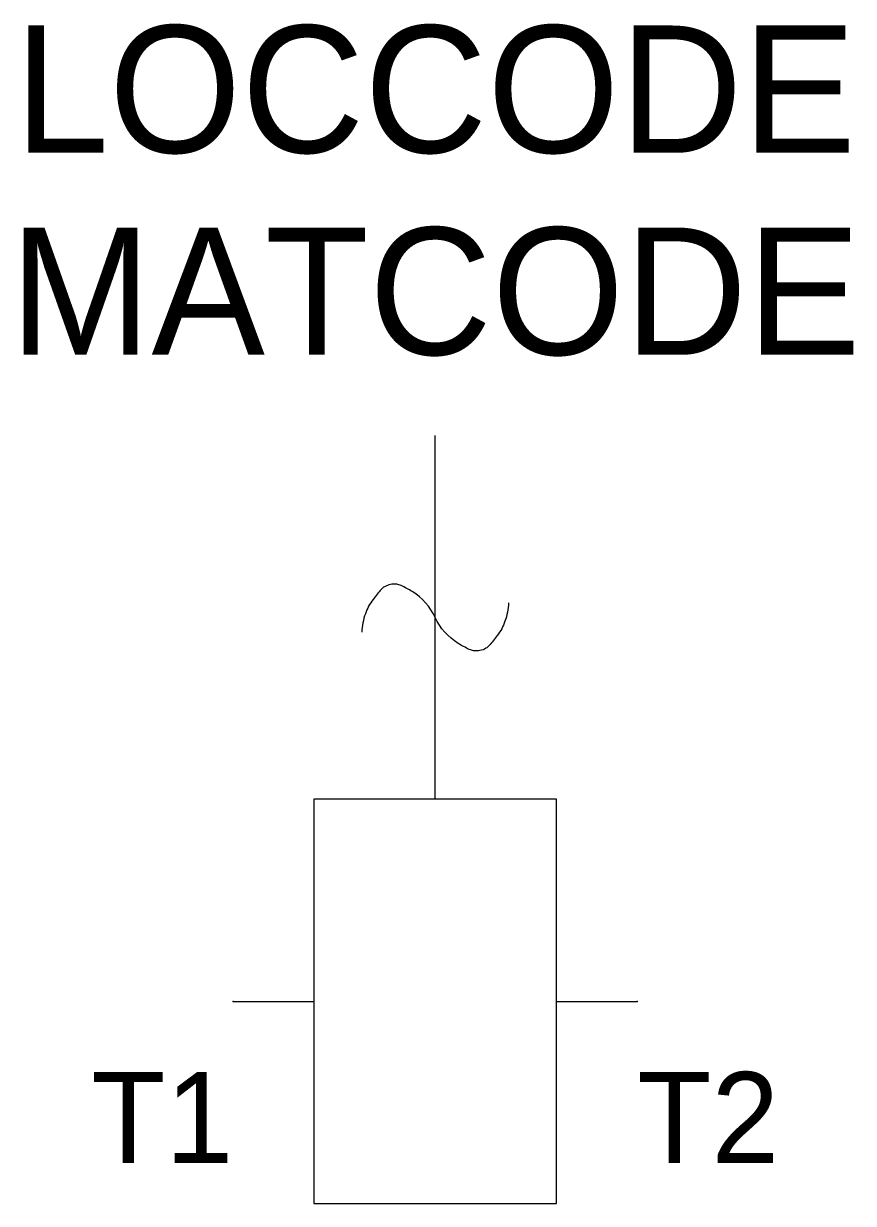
# Model space of a CAD drawing. Extents: x -10.2 to 10.3, y -5 to 24.2.
import ezdxf
from ezdxf.enums import TextEntityAlignment as Align

# ---------------------------------------------------------------- set-up
doc = ezdxf.new("R2010")
doc.units = 0
doc.linetypes.add('DASHED', pattern=[0])
doc.layers.get('0').update_dxf_attribs({"linetype": 'CONTINUOUS'})
doc.layers.add('C', color=6, linetype='CONTINUOUS')
doc.layers.add('T2', color=1, linetype='CONTINUOUS')

msp = doc.modelspace()

# ---------------------------------------------------------------- linework, layer by layer
at = {"color": 0, "linetype": 'DASHED'}
msp.add_line((0, 5), (0, 14), dxfattribs=at)
at = {"color": 0}
for p, q in [((3, 5), (-3, 5)), ((-3, 5), (-3, 0)), ((3, 0), (3, 5)), ((-5, 0), (-3, 0)), ((-3, 0), (-3, -5)), ((3, -5), (3, 0)), ((3, 0), (5, 0)), ((-3, -5), (3, -5))]:
    msp.add_line(p, q, dxfattribs=at)
at = {"color": 0, "linetype": 'CONTINUOUS'}
msp.add_lwpolyline([(1.817, 9.863, -0.067678), (1.727, 9.408, -0.07813), (1.538, 9.052, -0.022658), (1.331, 8.799, -0.075785), (1.255, 8.737, -0.084616), (1.109, 8.681, -0.084616), (0.952, 8.676, -0.075785), (0.845, 8.709, -0.027029), (0.569, 8.858, -0.148278), (0, 9.5, 0.150227), (-0.569, 10.142, 0.027406), (-0.843, 10.289, 0.0758), (-0.952, 10.321, 0.083262), (-1.108, 10.316, 0.083262), (-1.254, 10.26, 0.0758), (-1.331, 10.198, 0.022751), (-1.538, 9.948, 0.079374), (-1.728, 9.593, 0.06867), (-1.817, 9.137)], format="xyb", dxfattribs=at)
at = {"layer": 'C', "color": 0}
for p in [(-5, 0), (5, 0)]:
    msp.add_point(p, dxfattribs=at)

# ---------------------------------------------------------------- texts
at = {"color": 0, "linetype": 'CONTINUOUS'}
for tag, p in [('LOCCODE', (0, 21)), ('MATCODE', (0, 16))]:
    msp.add_attdef(tag, text='', height=3.15, dxfattribs=at).set_placement(p, align=Align.CENTER)
at = {"layer": 'T2', "color": 0, "linetype": 'CONTINUOUS'}
msp.add_attdef('T1', text='', height=2.25, dxfattribs=at).set_placement((-5, -4), align=Align.RIGHT)
msp.add_attdef('T2', (5, -4), '', height=2.25, dxfattribs=at)

doc.saveas('drawing.dxf')
